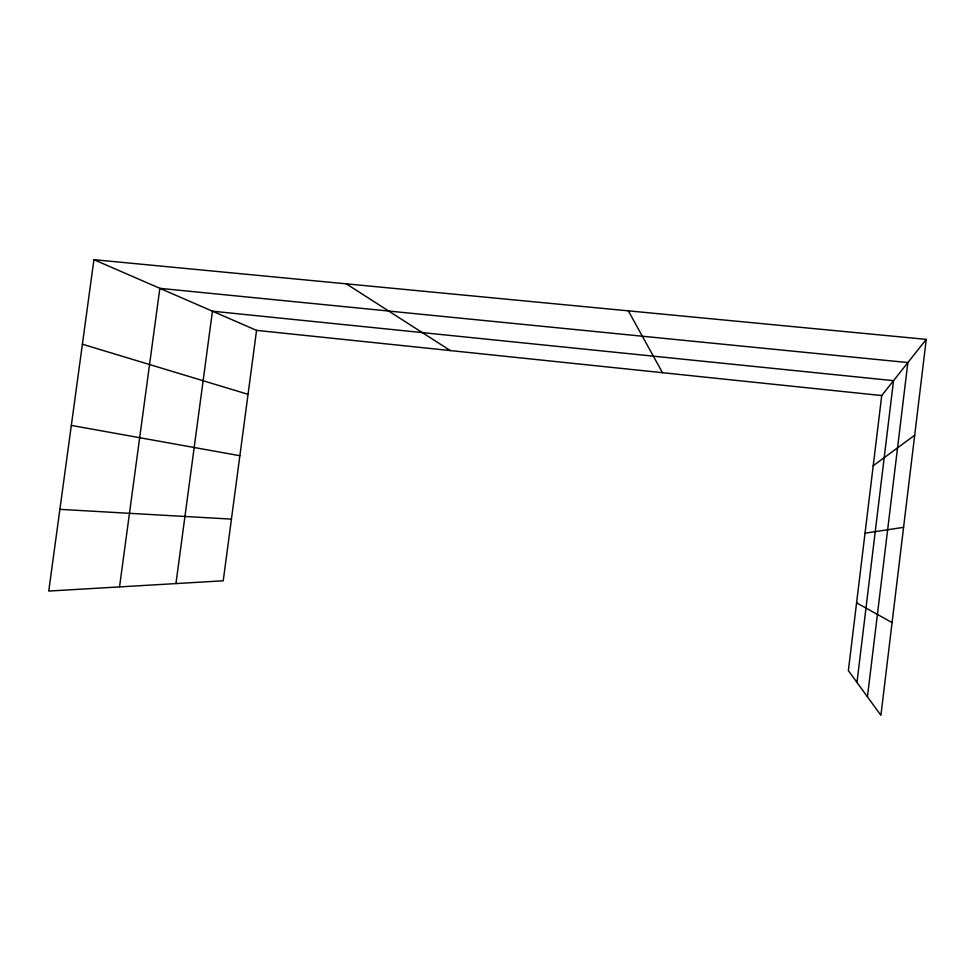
<?xml version="1.0" encoding="UTF-8"?>
<svg xmlns="http://www.w3.org/2000/svg" width="975" height="975" viewBox="0 0 975 975"><rect width="100%" height="100%" fill="white"/><g stroke="black" fill="none" stroke-linecap="round" stroke-linejoin="round"><path stroke-width="1.46" d="M926.25 339.373L881.729 395.558L848.36 670.617L880.9 715.321L926.25 339.373L93.917 259.679L48.75 591.069L223.226 580.795L256.559 330.367L93.917 259.679M856.976 682.451L893.527 380.664L212.44 311.196L175.951 583.574M867.445 696.845L907.859 362.566L159.839 288.332L119.535 586.901M873.21 465.77L914.684 435.216M865.032 533.203L903.581 527.329M59.889 509.352L231.441 519.114M256.559 330.367L881.729 395.558M71.333 425.417L239.874 455.715M82.4 344.212L248.052 394.327M856.574 602.842L892.088 622.574M346.283 283.835L450.328 350.573M628.327 310.842L662.488 372.694"/></g></svg>
